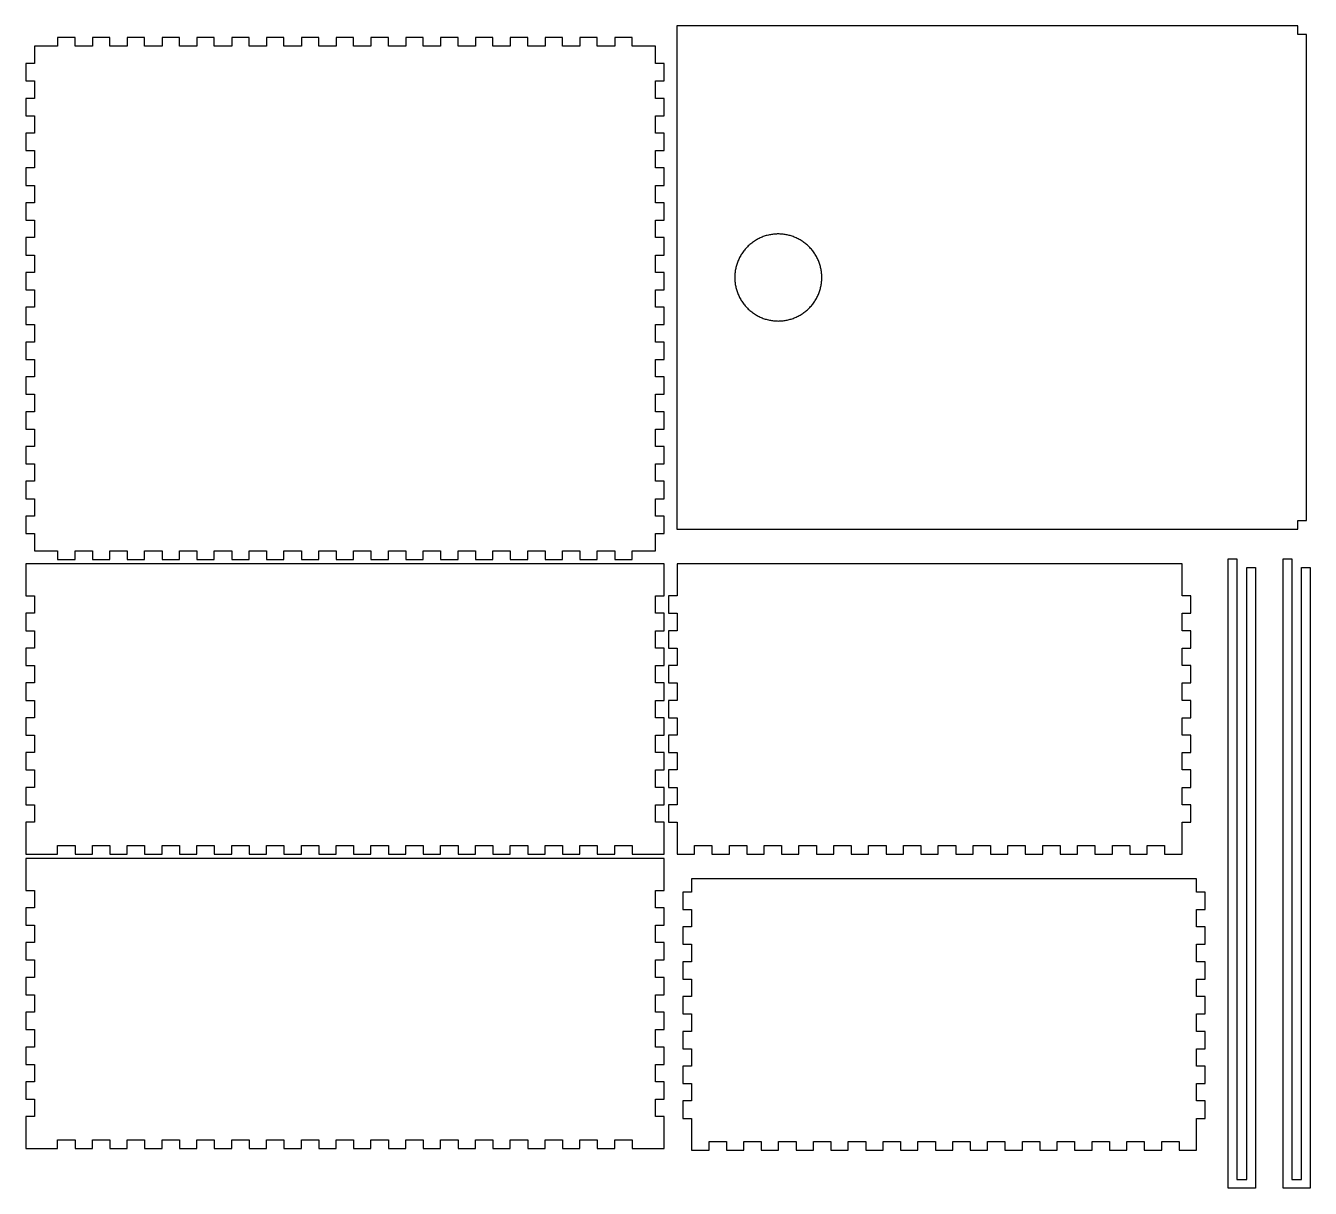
# Model space of a CAD drawing. Header units: millimetres. Extents: x 0 to 469, y -15 to 410.
import ezdxf

# ---------------------------------------------------------------- set-up
doc = ezdxf.new("R2010")
doc.units = ezdxf.units.MM
doc.layers.add('220 180 100', color=190, linetype='Continuous', true_color=0x7600ff)

msp = doc.modelspace()

# ---------------------------------------------------------------- linework, layer by layer
at = {"layer": '220 180 100'}
for points in [[(467.85, 229.43), (467.85, 407.1), (464.67, 407.1), (464.67, 410.27), (237.83, 410.27), (237.83, 226.26), (464.67, 226.26), (464.67, 229.43)], [(439.27, -14.53), (439.27, 215.49), (442.45, 215.49), (442.45, -11.35), (446.06, -11.35), (446.06, 212.31), (449.24, 212.31), (449.24, -14.53)], [(459.31, -14.53), (459.31, 215.49), (462.49, 215.49), (462.49, -11.35), (466.1, -11.35), (466.1, 212.31), (469.28, 212.31), (469.28, -14.53)], [(427.7, 93.7), (427.7, 98.58), (243.26, 98.58), (243.26, 93.7), (240.08, 93.7), (240.08, 87.34), (243.26, 87.34), (243.26, 80.98), (240.08, 80.98), (240.08, 74.62), (243.26, 74.62), (243.26, 68.26), (240.08, 68.26), (240.08, 61.9), (243.26, 61.9), (243.26, 55.54), (240.08, 55.54), (240.08, 49.18), (243.26, 49.18), (243.26, 42.82), (240.08, 42.82), (240.08, 36.46), (243.26, 36.46), (243.26, 30.1), (240.08, 30.1), (240.08, 23.74), (243.26, 23.74), (243.26, 17.38), (240.08, 17.38), (240.08, 11.02), (243.26, 11.02), (243.26, -0.64), (249.62, -0.64), (249.62, 2.54), (255.98, 2.54), (255.98, -0.64), (262.34, -0.64), (262.34, 2.54), (268.7, 2.54), (268.7, -0.64), (275.06, -0.64), (275.06, 2.54), (281.42, 2.54), (281.42, -0.64), (287.78, -0.64), (287.78, 2.54), (294.14, 2.54), (294.14, -0.64), (300.5, -0.64), (300.5, 2.54), (306.86, 2.54), (306.86, -0.64), (313.22, -0.64), (313.22, 2.54), (319.58, 2.54), (319.58, -0.64), (325.94, -0.64), (325.94, 2.54), (332.3, 2.54), (332.3, -0.64), (338.66, -0.64), (338.66, 2.54), (345.02, 2.54), (345.02, -0.64), (351.38, -0.64), (351.38, 2.54), (357.74, 2.54), (357.74, -0.64), (364.1, -0.64), (364.1, 2.54), (370.46, 2.54), (370.46, -0.64), (376.82, -0.64), (376.82, 2.54), (383.18, 2.54), (383.18, -0.64), (389.54, -0.64), (389.54, 2.54), (395.9, 2.54), (395.9, -0.64), (402.26, -0.64), (402.26, 2.54), (408.62, 2.54), (408.62, -0.64), (414.98, -0.64), (414.98, 2.54), (421.34, 2.54), (421.34, -0.64), (427.7, -0.64), (427.7, 11.02), (430.88, 11.02), (430.88, 17.38), (427.7, 17.38), (427.7, 23.74), (430.88, 23.74), (430.88, 30.1), (427.7, 30.1), (427.7, 36.46), (430.88, 36.46), (430.88, 42.82), (427.7, 42.82), (427.7, 49.18), (430.88, 49.18), (430.88, 55.54), (427.7, 55.54), (427.7, 61.9), (430.88, 61.9), (430.88, 68.26), (427.7, 68.26), (427.7, 74.62), (430.88, 74.62), (430.88, 80.98), (427.7, 80.98), (427.7, 87.34), (430.88, 87.34), (430.88, 93.7)]]:
    msp.add_lwpolyline(points, close=True, dxfattribs=at)
at = {"layer": '220 180 100', "color": 0}
for points in [[(3.18, 218.36), (11.66, 218.36), (11.66, 215.18), (18.02, 215.18), (18.02, 218.36), (24.38, 218.36), (24.38, 215.18), (30.74, 215.18), (30.74, 218.36), (37.1, 218.36), (37.1, 215.18), (43.46, 215.18), (43.46, 218.36), (49.82, 218.36), (49.82, 215.18), (56.18, 215.18), (56.18, 218.36), (62.54, 218.36), (62.54, 215.18), (68.9, 215.18), (68.9, 218.36), (75.26, 218.36), (75.26, 215.18), (81.62, 215.18), (81.62, 218.36), (87.98, 218.36), (87.98, 215.18), (94.34, 215.18), (94.34, 218.36), (100.7, 218.36), (100.7, 215.18), (107.06, 215.18), (107.06, 218.36), (113.42, 218.36), (113.42, 215.18), (119.78, 215.18), (119.78, 218.36), (126.14, 218.36), (126.14, 215.18), (132.5, 215.18), (132.5, 218.36), (138.86, 218.36), (138.86, 215.18), (145.22, 215.18), (145.22, 218.36), (151.58, 218.36), (151.58, 215.18), (157.94, 215.18), (157.94, 218.36), (164.3, 218.36), (164.3, 215.18), (170.66, 215.18), (170.66, 218.36), (177.02, 218.36), (177.02, 215.18), (183.38, 215.18), (183.38, 218.36), (189.74, 218.36), (189.74, 215.18), (196.1, 215.18), (196.1, 218.36), (202.46, 218.36), (202.46, 215.18), (208.82, 215.18), (208.82, 218.36), (215.18, 218.36), (215.18, 215.18), (221.54, 215.18), (221.54, 218.36), (230.02, 218.36), (230.02, 224.72), (233.2, 224.72), (233.2, 231.08), (230.02, 231.08), (230.02, 237.44), (233.2, 237.44), (233.2, 243.8), (230.02, 243.8), (230.02, 250.16), (233.2, 250.16), (233.2, 256.52), (230.02, 256.52), (230.02, 262.88), (233.2, 262.88), (233.2, 269.24), (230.02, 269.24), (230.02, 275.6), (233.2, 275.6), (233.2, 281.96), (230.02, 281.96), (230.02, 288.32), (233.2, 288.32), (233.2, 294.68), (230.02, 294.68), (230.02, 301.04), (233.2, 301.04), (233.2, 307.4), (230.02, 307.4), (230.02, 313.76), (233.2, 313.76), (233.2, 320.12), (230.02, 320.12), (230.02, 326.48), (233.2, 326.48), (233.2, 332.84), (230.02, 332.84), (230.02, 339.2), (233.2, 339.2), (233.2, 345.56), (230.02, 345.56), (230.02, 351.92), (233.2, 351.92), (233.2, 358.28), (230.02, 358.28), (230.02, 364.64), (233.2, 364.64), (233.2, 371), (230.02, 371), (230.02, 377.36), (233.2, 377.36), (233.2, 383.72), (230.02, 383.72), (230.02, 390.08), (233.2, 390.08), (233.2, 396.44), (230.02, 396.44), (230.02, 402.8), (221.54, 402.8), (221.54, 405.98), (215.18, 405.98), (215.18, 402.8), (208.82, 402.8), (208.82, 405.98), (202.46, 405.98), (202.46, 402.8), (196.1, 402.8), (196.1, 405.98), (189.74, 405.98), (189.74, 402.8), (183.38, 402.8), (183.38, 405.98), (177.02, 405.98), (177.02, 402.8), (170.66, 402.8), (170.66, 405.98), (164.3, 405.98), (164.3, 402.8), (157.94, 402.8), (157.94, 405.98), (151.58, 405.98), (151.58, 402.8), (145.22, 402.8), (145.22, 405.98), (138.86, 405.98), (138.86, 402.8), (132.5, 402.8), (132.5, 405.98), (126.14, 405.98), (126.14, 402.8), (119.78, 402.8), (119.78, 405.98), (113.42, 405.98), (113.42, 402.8), (107.06, 402.8), (107.06, 405.98), (100.7, 405.98), (100.7, 402.8), (94.34, 402.8), (94.34, 405.98), (87.98, 405.98), (87.98, 402.8), (81.62, 402.8), (81.62, 405.98), (75.26, 405.98), (75.26, 402.8), (68.9, 402.8), (68.9, 405.98), (62.54, 405.98), (62.54, 402.8), (56.18, 402.8), (56.18, 405.98), (49.82, 405.98), (49.82, 402.8), (43.46, 402.8), (43.46, 405.98), (37.1, 405.98), (37.1, 402.8), (30.74, 402.8), (30.74, 405.98), (24.38, 405.98), (24.38, 402.8), (18.02, 402.8), (18.02, 405.98), (11.66, 405.98), (11.66, 402.8), (3.18, 402.8), (3.18, 396.44), (0, 396.44), (0, 390.08), (3.18, 390.08), (3.18, 383.72), (0, 383.72), (0, 377.36), (3.18, 377.36), (3.18, 371), (0, 371), (0, 364.64), (3.18, 364.64), (3.18, 358.28), (0, 358.28), (0, 351.92), (3.18, 351.92), (3.18, 345.56), (0, 345.56), (0, 339.2), (3.18, 339.2), (3.18, 332.84), (0, 332.84), (0, 326.48), (3.18, 326.48), (3.18, 320.12), (0, 320.12), (0, 313.76), (3.18, 313.76), (3.18, 307.4), (0, 307.4), (0, 301.04), (3.18, 301.04), (3.18, 294.68), (0, 294.68), (0, 288.32), (3.18, 288.32), (3.18, 281.96), (0, 281.96), (0, 275.6), (3.18, 275.6), (3.18, 269.24), (0, 269.24), (0, 262.88), (3.18, 262.88), (3.18, 256.52), (0, 256.52), (0, 250.16), (3.18, 250.16), (3.18, 243.8), (0, 243.8), (0, 237.44), (3.18, 237.44), (3.18, 231.08), (0, 231.08), (0, 224.72), (3.18, 224.72)], [(3.18, 107.59), (11.66, 107.59), (11.66, 110.77), (18.02, 110.77), (18.02, 107.59), (24.38, 107.59), (24.38, 110.77), (30.74, 110.77), (30.74, 107.59), (37.1, 107.59), (37.1, 110.77), (43.46, 110.77), (43.46, 107.59), (49.82, 107.59), (49.82, 110.77), (56.18, 110.77), (56.18, 107.59), (62.54, 107.59), (62.54, 110.77), (68.9, 110.77), (68.9, 107.59), (75.26, 107.59), (75.26, 110.77), (81.62, 110.77), (81.62, 107.59), (87.98, 107.59), (87.98, 110.77), (94.34, 110.77), (94.34, 107.59), (100.7, 107.59), (100.7, 110.77), (107.06, 110.77), (107.06, 107.59), (113.42, 107.59), (113.42, 110.77), (119.78, 110.77), (119.78, 107.59), (126.14, 107.59), (126.14, 110.77), (132.5, 110.77), (132.5, 107.59), (138.86, 107.59), (138.86, 110.77), (145.22, 110.77), (145.22, 107.59), (151.58, 107.59), (151.58, 110.77), (157.94, 110.77), (157.94, 107.59), (164.3, 107.59), (164.3, 110.77), (170.66, 110.77), (170.66, 107.59), (177.02, 107.59), (177.02, 110.77), (183.38, 110.77), (183.38, 107.59), (189.74, 107.59), (189.74, 110.77), (196.1, 110.77), (196.1, 107.59), (202.46, 107.59), (202.46, 110.77), (208.82, 110.77), (208.82, 107.59), (215.18, 107.59), (215.18, 110.77), (221.54, 110.77), (221.54, 107.59), (230.02, 107.59), (233.2, 107.59), (233.2, 119.25), (230.02, 119.25), (230.02, 125.61), (233.2, 125.61), (233.2, 131.97), (230.02, 131.97), (230.02, 138.33), (233.2, 138.33), (233.2, 144.69), (230.02, 144.69), (230.02, 151.05), (233.2, 151.05), (233.2, 157.41), (230.02, 157.41), (230.02, 163.77), (233.2, 163.77), (233.2, 170.13), (230.02, 170.13), (230.02, 176.49), (233.2, 176.49), (233.2, 182.85), (230.02, 182.85), (230.02, 189.21), (233.2, 189.21), (233.2, 195.57), (230.02, 195.57), (230.02, 201.93), (233.2, 201.93), (233.2, 213.59), (230.02, 213.59), (3.18, 213.59), (0, 213.59), (0, 201.93), (3.18, 201.93), (3.18, 195.57), (0, 195.57), (0, 189.21), (3.18, 189.21), (3.18, 182.85), (0, 182.85), (0, 176.49), (3.18, 176.49), (3.18, 170.13), (0, 170.13), (0, 163.77), (3.18, 163.77), (3.18, 157.41), (0, 157.41), (0, 151.05), (3.18, 151.05), (3.18, 144.69), (0, 144.69), (0, 138.33), (3.18, 138.33), (3.18, 131.97), (0, 131.97), (0, 125.61), (3.18, 125.61), (3.18, 119.25), (0, 119.25), (0, 107.59)], [(237.97, 107.59), (244.33, 107.59), (244.33, 110.77), (250.69, 110.77), (250.69, 107.59), (257.05, 107.59), (257.05, 110.77), (263.41, 110.77), (263.41, 107.59), (269.77, 107.59), (269.77, 110.77), (276.13, 110.77), (276.13, 107.59), (282.49, 107.59), (282.49, 110.77), (288.85, 110.77), (288.85, 107.59), (295.21, 107.59), (295.21, 110.77), (301.57, 110.77), (301.57, 107.59), (307.93, 107.59), (307.93, 110.77), (314.29, 110.77), (314.29, 107.59), (320.65, 107.59), (320.65, 110.77), (327.01, 110.77), (327.01, 107.59), (333.37, 107.59), (333.37, 110.77), (339.73, 110.77), (339.73, 107.59), (346.09, 107.59), (346.09, 110.77), (352.45, 110.77), (352.45, 107.59), (358.81, 107.59), (358.81, 110.77), (365.17, 110.77), (365.17, 107.59), (371.53, 107.59), (371.53, 110.77), (377.89, 110.77), (377.89, 107.59), (384.25, 107.59), (384.25, 110.77), (390.61, 110.77), (390.61, 107.59), (396.97, 107.59), (396.97, 110.77), (403.33, 110.77), (403.33, 107.59), (409.69, 107.59), (409.69, 110.77), (416.05, 110.77), (416.05, 107.59), (422.41, 107.59), (422.41, 119.25), (425.59, 119.25), (425.59, 125.61), (422.41, 125.61), (422.41, 131.97), (425.59, 131.97), (425.59, 138.33), (422.41, 138.33), (422.41, 144.69), (425.59, 144.69), (425.59, 151.05), (422.41, 151.05), (422.41, 157.41), (425.59, 157.41), (425.59, 163.77), (422.41, 163.77), (422.41, 170.13), (425.59, 170.13), (425.59, 176.49), (422.41, 176.49), (422.41, 182.85), (425.59, 182.85), (425.59, 189.21), (422.41, 189.21), (422.41, 195.57), (425.59, 195.57), (425.59, 201.93), (422.41, 201.93), (422.41, 213.59), (237.97, 213.59), (237.97, 201.93), (234.79, 201.93), (234.79, 195.57), (237.97, 195.57), (237.97, 189.21), (234.79, 189.21), (234.79, 182.85), (237.97, 182.85), (237.97, 176.49), (234.79, 176.49), (234.79, 170.13), (237.97, 170.13), (237.97, 163.77), (234.79, 163.77), (234.79, 157.41), (237.97, 157.41), (237.97, 151.05), (234.79, 151.05), (234.79, 144.69), (237.97, 144.69), (237.97, 138.33), (234.79, 138.33), (234.79, 131.97), (237.97, 131.97), (237.97, 125.61), (234.79, 125.61), (234.79, 119.25), (237.97, 119.25)], [(3.18, 0), (11.66, 0), (11.66, 3.18), (18.02, 3.18), (18.02, 0), (24.38, 0), (24.38, 3.18), (30.74, 3.18), (30.74, 0), (37.1, 0), (37.1, 3.18), (43.46, 3.18), (43.46, 0), (49.82, 0), (49.82, 3.18), (56.18, 3.18), (56.18, 0), (62.54, 0), (62.54, 3.18), (68.9, 3.18), (68.9, 0), (75.26, 0), (75.26, 3.18), (81.62, 3.18), (81.62, 0), (87.98, 0), (87.98, 3.18), (94.34, 3.18), (94.34, 0), (100.7, 0), (100.7, 3.18), (107.06, 3.18), (107.06, 0), (113.42, 0), (113.42, 3.18), (119.78, 3.18), (119.78, 0), (126.14, 0), (126.14, 3.18), (132.5, 3.18), (132.5, 0), (138.86, 0), (138.86, 3.18), (145.22, 3.18), (145.22, 0), (151.58, 0), (151.58, 3.18), (157.94, 3.18), (157.94, 0), (164.3, 0), (164.3, 3.18), (170.66, 3.18), (170.66, 0), (177.02, 0), (177.02, 3.18), (183.38, 3.18), (183.38, 0), (189.74, 0), (189.74, 3.18), (196.1, 3.18), (196.1, 0), (202.46, 0), (202.46, 3.18), (208.82, 3.18), (208.82, 0), (215.18, 0), (215.18, 3.18), (221.54, 3.18), (221.54, 0), (230.02, 0), (233.2, 0), (233.2, 11.66), (230.02, 11.66), (230.02, 18.02), (233.2, 18.02), (233.2, 24.38), (230.02, 24.38), (230.02, 30.74), (233.2, 30.74), (233.2, 37.1), (230.02, 37.1), (230.02, 43.46), (233.2, 43.46), (233.2, 49.82), (230.02, 49.82), (230.02, 56.18), (233.2, 56.18), (233.2, 62.54), (230.02, 62.54), (230.02, 68.9), (233.2, 68.9), (233.2, 75.26), (230.02, 75.26), (230.02, 81.62), (233.2, 81.62), (233.2, 87.98), (230.02, 87.98), (230.02, 94.34), (233.2, 94.34), (233.2, 106), (230.02, 106), (3.18, 106), (0, 106), (0, 94.34), (3.18, 94.34), (3.18, 87.98), (0, 87.98), (0, 81.62), (3.18, 81.62), (3.18, 75.26), (0, 75.26), (0, 68.9), (3.18, 68.9), (3.18, 62.54), (0, 62.54), (0, 56.18), (3.18, 56.18), (3.18, 49.82), (0, 49.82), (0, 43.46), (3.18, 43.46), (3.18, 37.1), (0, 37.1), (0, 30.74), (3.18, 30.74), (3.18, 24.38), (0, 24.38), (0, 18.02), (3.18, 18.02), (3.18, 11.66), (0, 11.66), (0, 0)]]:
    msp.add_lwpolyline(points, close=True, dxfattribs=at)
at = {"layer": '220 180 100'}
msp.add_rational_spline([(290.83, 318.27, 99.43), (290.83, 302.37, 99.43), (274.93, 302.37, 99.43), (259.03, 302.37, 99.43), (259.03, 318.27, 99.43), (259.03, 334.17, 99.43), (274.93, 334.17, 99.43), (290.83, 334.17, 99.43), (290.83, 318.27, 99.43)], [1, 0.707106781187, 1, 0.707106781187, 1, 0.707106781187, 1, 0.707106781187, 1], degree=2, knots=[-94.24778, -94.24778, -94.24778, -70.685835, -70.685835, -47.12389, -47.12389, -23.561945, -23.561945, 0, 0, 0], dxfattribs=at)

doc.saveas('drawing.dxf')
